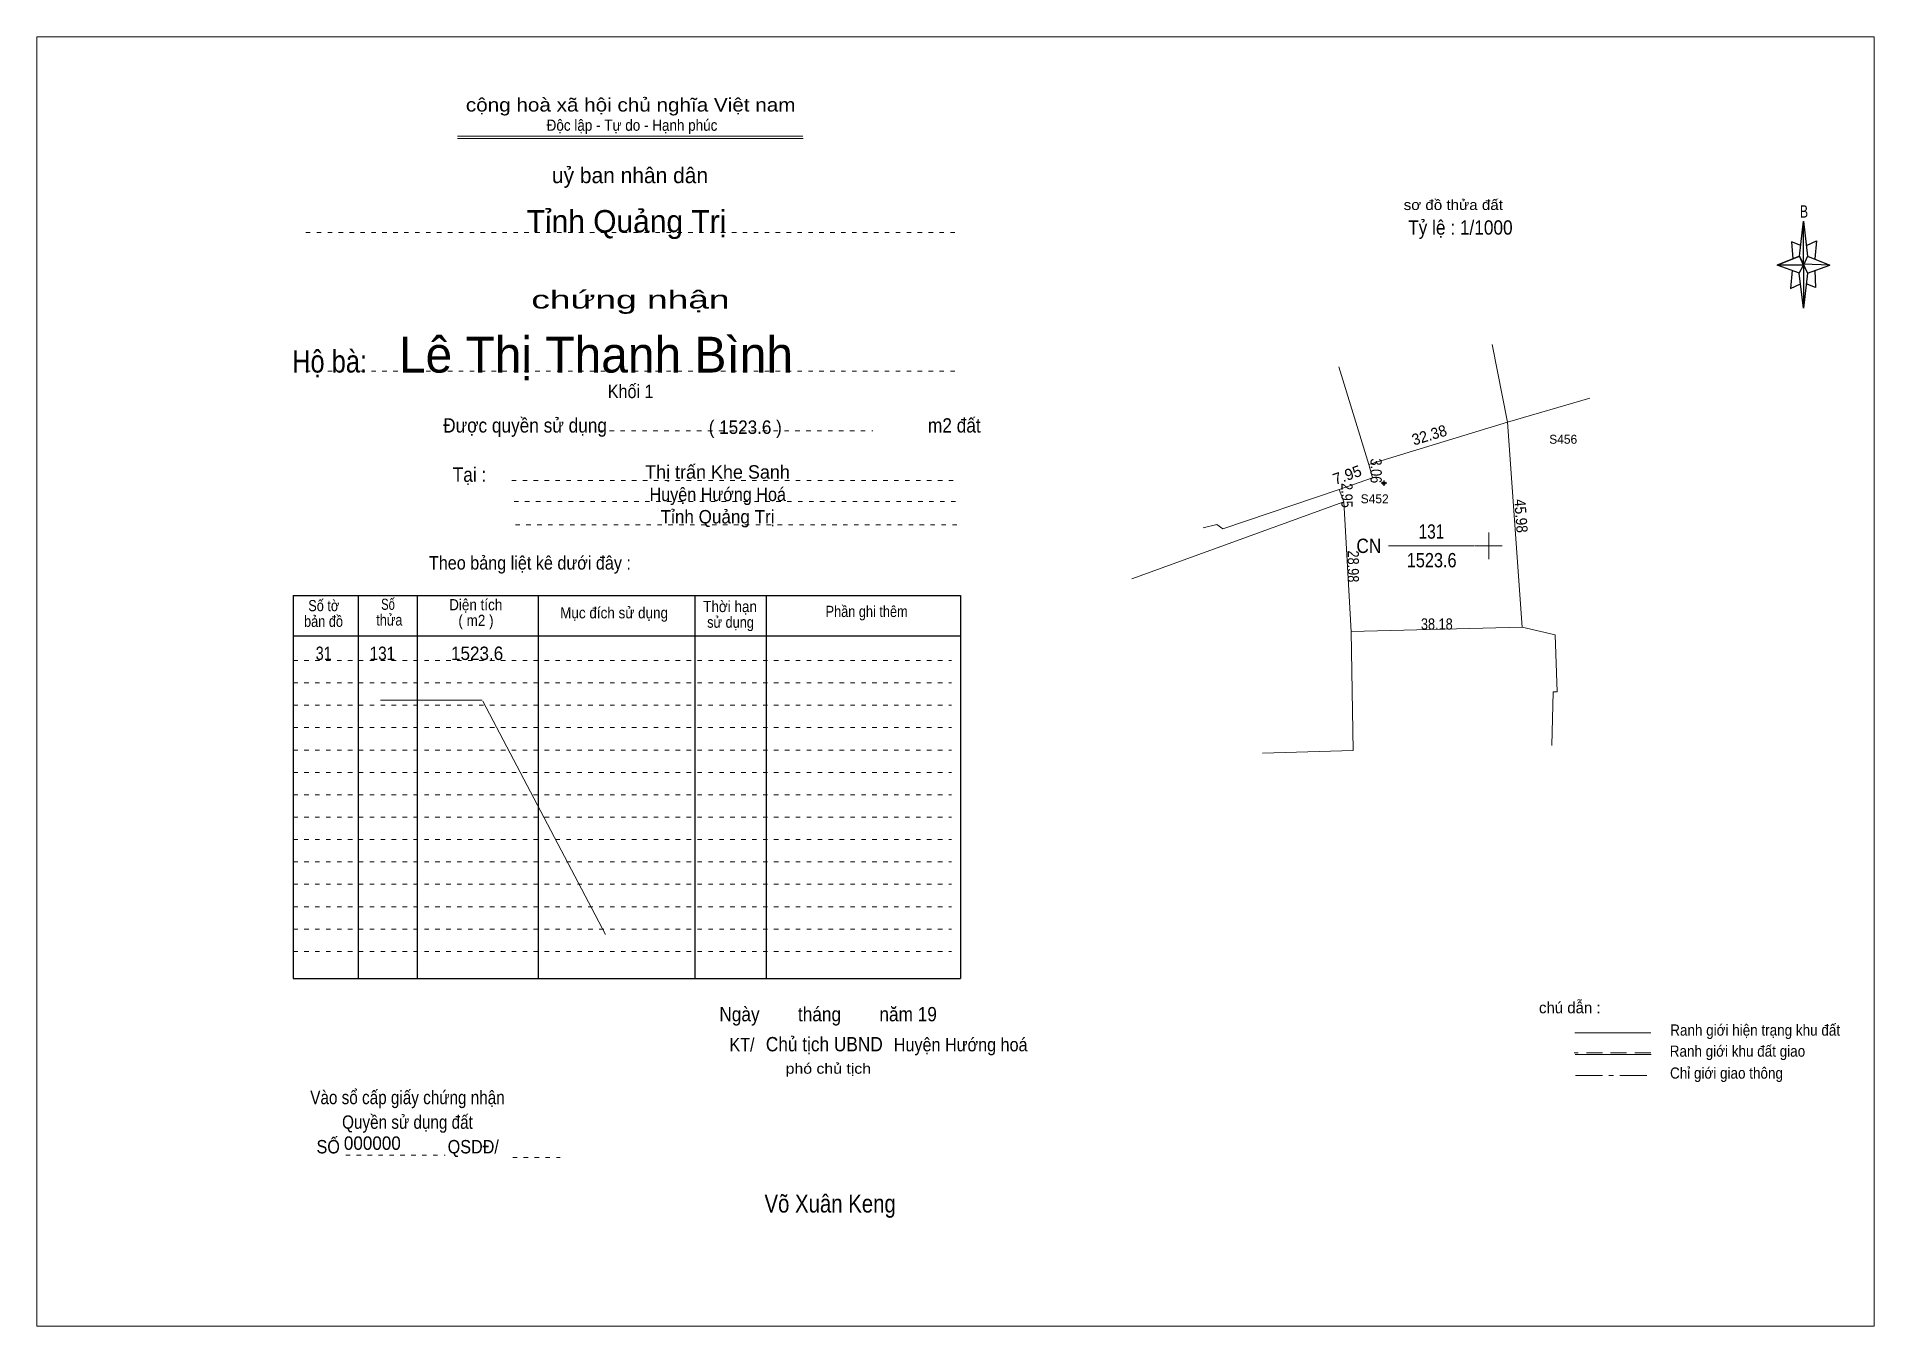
# Model space of a CAD drawing. Header units: centimetres. Extents: x -0.5 to 40.5, y 0 to 28.8.
import ezdxf
from ezdxf.enums import TextEntityAlignment as Align

# ---------------------------------------------------------------- set-up
doc = ezdxf.new("R2010")
doc.units = ezdxf.units.CM
doc.header["$LTSCALE"] = 0.12
for name, pattern in [('DOT_DASHED', [7.7, 5, -1.2, 0.3, -1.2]), ('DOTTED', [1.5, 0.3, -1.2]), ('MEDIUM_DASHED', [4.5, 3, -1.5])]:
    doc.linetypes.add(name, pattern=pattern)
for name, color, linetype, lineweight in [('1', 7, 'DOTTED', 13), ('10', 7, 'Continuous', 25), ('33', 7, 'Continuous', 13), ('34', 7, 'Continuous', 13), ('50', 7, 'Continuous', 25), ('62', 7, 'Continuous', 13)]:
    doc.layers.add(name, color=color, linetype=linetype, lineweight=lineweight)
doc.layers.add('12', color=7, linetype='Continuous')

msp = doc.modelspace()

# ---------------------------------------------------------------- hatches: boundary and pattern name
at = {"layer": '10'}
msp.add_hatch(color=256, dxfattribs=at).paths.add_polyline_path([(29.6032, 18.8018, 1), (29.5882, 18.8018, 1)])

# ---------------------------------------------------------------- linework, layer by layer
at = {"layer": '1', "linetype": 'Continuous'}
for p, q in [((8.91, 26.55), (16.62, 26.55)), ((8.91, 26.5), (16.63, 26.5))]:
    msp.add_line(p, q, dxfattribs=at)
at = {"layer": '1'}
for p, q in [((5.52, 24.4), (20.02, 24.4)), ((5.52, 21.3), (20.02, 21.3)), ((12.06, 19.97), (18.18, 19.97)), ((10.12, 18.86), (20.06, 18.86)), ((10.17, 18.39), (20.11, 18.39)), ((10.2, 17.87), (20.14, 17.87)), ((5.24, 14.84), (19.94, 14.84)), ((5.24, 14.34), (19.94, 14.34)), ((5.24, 13.84), (19.94, 13.84)), ((5.24, 13.34), (19.94, 13.34)), ((5.24, 12.84), (19.94, 12.84)), ((5.24, 12.34), (19.94, 12.34)), ((5.24, 11.84), (19.94, 11.84)), ((5.24, 11.34), (19.94, 11.34)), ((5.24, 10.84), (19.94, 10.84)), ((5.24, 10.34), (19.94, 10.34)), ((5.24, 9.84), (19.94, 9.84)), ((5.24, 9.34), (19.94, 9.34)), ((5.24, 8.84), (19.94, 8.84)), ((5.24, 8.34), (19.94, 8.34)), ((6.41, 3.79), (8.63, 3.79)), ((10.14, 3.74), (11.2, 3.74))]:
    msp.add_line(p, q, dxfattribs=at)
at = {"layer": '1', "linetype": 'Continuous', "lineweight": 25}
for p, q in [((5.24, 16.29), (20.14, 16.29)), ((5.24, 16.29), (5.24, 7.74)), ((6.69, 16.29), (6.69, 7.74)), ((8.01, 16.29), (8.01, 7.74)), ((10.71, 16.29), (10.71, 7.74)), ((14.21, 16.29), (14.21, 7.74)), ((15.8, 16.29), (15.8, 7.74)), ((20.14, 16.29), (20.14, 7.74)), ((5.24, 15.39), (20.14, 15.39)), ((5.24, 7.74), (20.14, 7.74))]:
    msp.add_line(p, q, dxfattribs=at)
at = {"layer": '1', "linetype": 'Continuous'}
msp.add_lwpolyline([(-0.49, -0.03), (40.55, -0.03), (40.55, 28.77), (-0.49, 28.77)], close=True, dxfattribs=at)
at = {"layer": '10'}
for p, q in [((29.57, 18.8), (29.54, 18.8)), ((29.6, 18.86), (29.6, 18.83)), ((29.6, 18.77), (29.6, 18.74)), ((29.66, 18.8), (29.63, 18.8))]:
    msp.add_line(p, q, dxfattribs=at)
for radius in [0.0312, 0.0075]:
    msp.add_circle((29.5957, 18.8018), radius, dxfattribs=at)
at = {"layer": '33'}
msp.add_line((29.7, 17.4), (31.62, 17.4), dxfattribs=at)
at = {"layer": '34'}
for p, q in [((32.36, 20.16), (32.02, 21.9)), ((28.59, 21.4), (29.26, 19.22)), ((34.2, 20.7), (32.36, 20.16)), ((29.26, 19.22), (32.36, 20.16)), ((32.36, 20.16), (32.69, 15.58)), ((28.7, 18.38), (28.6, 18.66)), ((23.97, 16.66), (28.7, 18.38)), ((28.87, 15.49), (28.7, 18.38))]:
    msp.add_line(p, q, dxfattribs=at)
msp.add_lwpolyline([(29.26, 19.22), (32.36, 20.16), (32.69, 15.58), (28.87, 15.49), (28.7, 18.38), (28.6, 18.66), (29.34, 18.92)], close=True, dxfattribs=at)
for points in [[(28.6, 18.66), (29.34, 18.92), (29.26, 19.22)], [(25.56, 17.8), (25.87, 17.88), (26, 17.78), (28.6, 18.66)], [(26.89, 12.77), (28.91, 12.83), (28.87, 15.49)], [(33.35, 12.94), (33.38, 14.14), (33.47, 14.14), (33.42, 15.41), (32.69, 15.58), (28.87, 15.49)]]:
    msp.add_lwpolyline(points, dxfattribs=at)
at = {"layer": '50'}
for p, q in [((38.88, 23.87), (38.97, 24.65)), ((39.06, 23.87), (39.56, 23.67)), ((38.88, 23.49), (38.38, 23.67)), ((39.06, 23.49), (38.97, 22.71)), ((39.22, 23.55), (39.24, 23.17)), ((39.24, 23.17), (39.03, 23.25))]:
    msp.add_line(p, q, dxfattribs=at)
at = {"layer": '50', "lineweight": 13}
for p, q in [((7.19, 13.95), (9.46, 13.95)), ((9.47, 13.93), (12.21, 8.72)), ((35.56, 6.52), (33.86, 6.52)), ((35.57, 6.04), (33.87, 6.04))]:
    msp.add_line(p, q, dxfattribs=at)
at = {"layer": '50', "linetype": 'MEDIUM_DASHED', "lineweight": 13}
msp.add_line((35.56, 6.08), (33.85, 6.08), dxfattribs=at)
at = {"layer": '50', "linetype": 'DOT_DASHED', "lineweight": 13}
msp.add_line((33.88, 5.57), (35.59, 5.57), dxfattribs=at)
at = {"layer": '50'}
for points in [[(38.97, 24.65), (39.06, 23.87), (38.97, 23.67)], [(38.97, 23.67), (38.38, 23.67), (38.88, 23.87), (39.06, 23.49), (39.56, 23.67), (38.97, 23.69)], [(38.97, 23.67), (38.97, 22.71), (38.87, 23.49)]]:
    msp.add_lwpolyline(points, close=True, dxfattribs=at)
for points in [[(38.97, 23.67), (38.88, 23.87), (38.38, 23.67)], [(38.91, 24.11), (38.7, 24.19), (38.73, 23.81)], [(39.04, 24.11), (39.26, 24.21), (39.22, 23.81)], [(38.72, 23.55), (38.68, 23.15), (38.9, 23.25)], [(38.97, 23.67), (39.06, 23.49), (39.56, 23.67)]]:
    msp.add_lwpolyline(points, dxfattribs=at)
at = {"layer": '62'}
for p, q in [((31.94, 17.1), (31.94, 17.7)), ((31.64, 17.4), (32.24, 17.4))]:
    msp.add_line(p, q, dxfattribs=at)

# ---------------------------------------------------------------- texts
at = {"layer": '1'}
for s, height, width, p in [('cộng hoà xã hội chủ nghĩa Việt nam', 0.3, 1.15, (12.775, 27.1)), ('Độc lập - Tự do - Hạnh phúc', 0.25, 0.9, (12.805, 26.67)), ('chứng nhận', 0.4, 1.55, (12.77, 22.7)), ('Được quyền sử dụng                                                                   m2 đất', 0.32, 0.9, (14.59, 19.93)), ('Tại :', 0.32, 0.9, (9.175, 18.83)), ('Theo bảng liệt kê dưới đây :', 0.3, 0.9, (10.525, 16.87)), ('Số tờ', 0.25, 0.85, (5.92, 15.94)), ('Số ', 0.25, 0.75, (7.39, 15.97)), ('Diện tích', 0.25, 0.9, (9.315, 15.96)), ('Mục đích sử dụng', 0.25, 0.9, (12.405, 15.78)), ('Thời hạn', 0.25, 0.9, (14.995, 15.92)), ('Phần ghi thêm', 0.25, 0.85, (18.045, 15.81)), ('bản đồ', 0.25, 0.85, (5.915, 15.59)), ('thửa', 0.25, 0.85, (7.385, 15.62)), ('( m2 )', 0.25, 0.9, (9.32, 15.61)), ('sử dụng', 0.25, 0.85, (15.005, 15.57)), ('Ngày        tháng        năm 19', 0.32, 0.9, (17.185, 6.78)), ('Chủ tịch UBND', 0.32, 0.9, (17.1, 6.11)), ('Vào sổ cấp giấy chứng nhận', 0.3, 0.85, (7.79, 4.93)), ('Quyền sử dụng đất', 0.3, 0.85, (7.79, 4.38)), ('SỐ                        QSDĐ/', 0.3, 0.9, (7.795, 3.83))]:
    msp.add_text(s, height=height, dxfattribs=dict(at, width=width)).set_placement(p, align=Align.CENTER)
msp.add_text('uỷ ban nhân dân', height=0.35, dxfattribs=at).set_placement((12.76, 25.5), align=Align.CENTER)
at = {"layer": '12'}
for s, p in [('S456 ', (33.64, 19.68)), ('S452 ', (29.43, 18.35))]:
    msp.add_text(s, height=0.2, dxfattribs=at).set_placement(p, align=Align.CENTER)
at = {"layer": '33'}
for s, width, p in [('131', 0.8, (30.66, 17.56)), ('1523.6', 0.85, (30.665, 16.92))]:
    msp.add_text(s, height=0.32, dxfattribs=dict(at, width=width)).set_placement(p, align=Align.CENTER)
at = {"layer": '33', "width": 0.9}
msp.add_text('CN', height=0.32, dxfattribs=at).set_placement((29.54, 17.24), align=Align.RIGHT)
at = {"layer": '34'}
for s, height, p in [('Tỉnh Quảng Trị ', 0.5, (12.775, 24.4)), ('Lê Thị Thanh Bình', 0.8, (12, 21.27)), ('Thị trấn Khe Sanh ', 0.3, (14.77, 18.9))]:
    msp.add_text(s, height=height, dxfattribs=at).set_placement(p, align=Align.CENTER)
for s, height, width, p in [('Hộ bà:', 0.5, 0.85, (6.05, 21.27)), ('Khối 1', 0.3, 0.9, (12.775, 20.7)), ('( 1523.6 )', 0.3, 0.95, (15.335, 19.9)), ('Huyện Hướng Hoá ', 0.3, 0.9, (14.77, 18.4)), ('Tỉnh Quảng Trị ', 0.3, 0.95, (14.77, 17.9)), ('31', 0.3, 0.8, (5.92, 14.85)), ('131', 0.3, 0.85, (7.23, 14.85)), ('1523.6', 0.3, 0.95, (9.345, 14.85)), ('000000', 0.3, 0.95, (7.005, 3.91))]:
    msp.add_text(s, height=height, dxfattribs=dict(at, width=width)).set_placement(p, align=Align.CENTER)
at = {"layer": '50'}
for s, height, width, p in [('sơ đồ thửa đất ', 0.23, 1.1, (31.195, 24.9)), ('B', 0.2756, 0.75, (38.98, 24.73)), ('38.18', 0.25, 0.85, (30.78, 15.53)), ('Ranh giới hiện trạng khu đất', 0.25, 0.9, (37.89, 6.46)), ('KT/                               Huyện Hướng hoá ', 0.3, 0.9, (18.36, 6.11)), ('Ranh giới khu đất giao', 0.25, 0.9, (37.495, 5.99)), ('phó chủ tịch', 0.23, 1.15, (17.19, 5.61)), ('Chỉ giới giao thông', 0.25, 0.9, (37.25, 5.5)), ('Võ Xuân Keng', 0.4, 0.85, (17.23, 2.51))]:
    msp.add_text(s, height=height, dxfattribs=dict(at, width=width)).set_placement(p, align=Align.CENTER)
at = {"layer": '50', "width": 0.9}
msp.add_text('Tỷ lệ : 1/1000', height=0.32, dxfattribs=at).set_placement((30.14, 24.35))
at = {"layer": '50'}
for s, rotation, width, p in [('32.38', 16.952, 0.95, (30.6486, 19.7554)), ('3.06', 270, 0.85, (29.3, 19.075)), ('2.95', 270, 0.85, (28.65, 18.525)), ('45.98', 274.103, 0.9, (32.5366, 18.0589)), ('28.98', 270, 0.85, (28.79, 16.94))]:
    msp.add_text(s, height=0.25, rotation=rotation, dxfattribs=dict(at, width=width)).set_placement(p, align=Align.CENTER)
msp.add_text('7.95', height=0.25, rotation=19.46, dxfattribs=at).set_placement((28.8184, 18.8654), align=Align.CENTER)
msp.add_text('chú dẫn :', height=0.25, dxfattribs=at).set_placement((33.75, 6.96), align=Align.CENTER)

doc.saveas('drawing.dxf')
